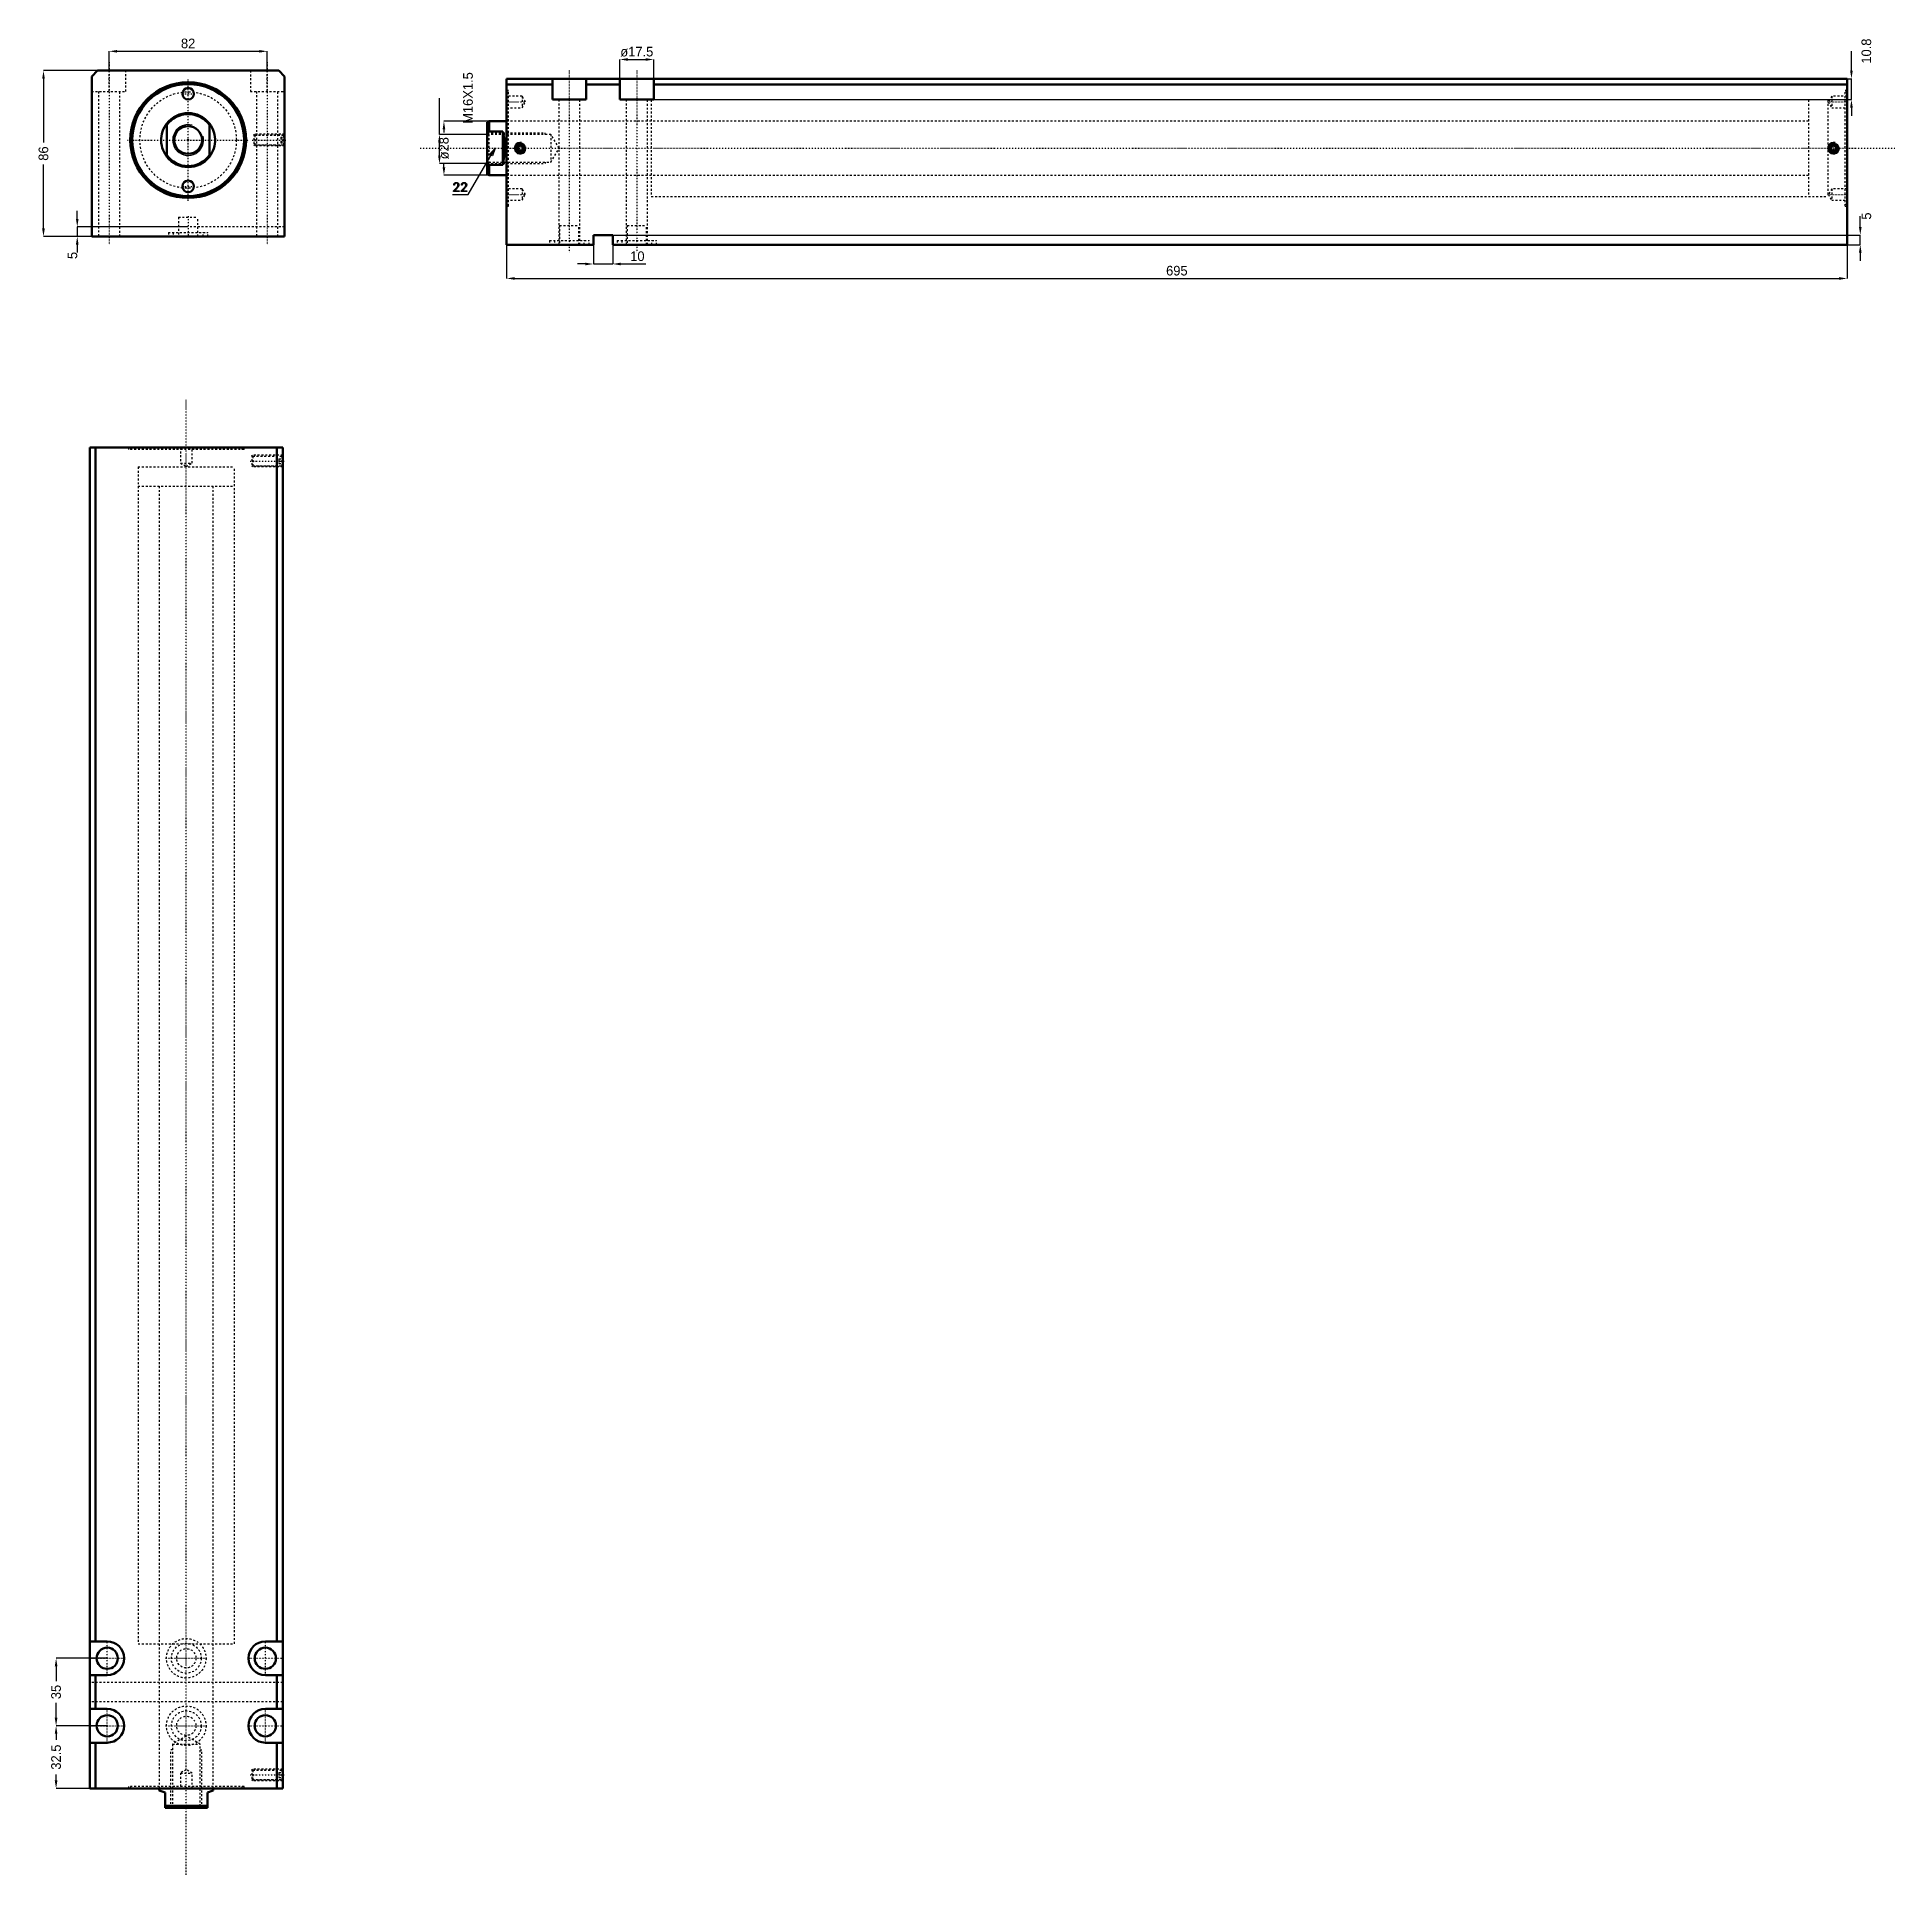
# Model space of a CAD drawing. Header units: millimetres. Extents: x -78 to 885, y -899 to 53.
import ezdxf

# ---------------------------------------------------------------- set-up
doc = ezdxf.new("R2010")
doc.units = ezdxf.units.MM
doc.linetypes.add('Center', pattern=[1.5, 0.45, -0.5, 0.05, -0.5])
doc.linetypes.add('Dashed', pattern=[2, 1, -1])
for name, color, linetype, lineweight in [('2d ConnectionPoints', 7, 'Continuous', 50), ('AM_0', 7, 'Continuous', 50), ('AM_5', 3, 'Continuous', 25), ('AM_7', 7, 'Center', 25), ('AM_9', 6, 'Dashed', 25)]:
    doc.layers.add(name, color=color, linetype=linetype, lineweight=lineweight)
doc.dimstyles.new('ISO-25', dxfattribs={"dimtxt": 2.5, "dimasz": 2.5, "dimexe": 1.25, "dimexo": 0.625, "dimtad": 1, "dimtxsty": 'Standard', "dimcen": 2.5, "dimadec": 0, "dimazin": 0, "dimtfac": 1, "dimtmove": 0, "dimatfit": 3, "dimfxl": 0, "dimarcsym": 0})

# ---------------------------------------------------------------- blocks, each defined once
blk = doc.blocks.new('1_JECX_MF_INLA_50_600_0_rod__0_in_JECX_MF_160_INLA_50_600_0__0')
at = {"layer": 'AM_0'}
for p, q in [((-11, -8.66), (-11, 8.66)), ((11, 8.66), (11, -8.66))]:
    blk.add_line(p, q, dxfattribs=at)
for points in [[(-11, 8.66), (-11.71, 7.67), (-12.34, 6.62), (-12.87, 5.52), (-13.3, 4.38), (-13.63, 3.2), (-13.86, 2), (-13.98, 0.78), (-13.99, -0.44), (-13.9, -1.65), (-13.7, -2.86), (-13.4, -4.04), (-13, -5.2), (-12.5, -6.31), (-11.9, -7.37), (-11.21, -8.38), (-11, -8.66)], [(11, -8.66), (11.71, -7.67), (12.34, -6.62), (12.87, -5.52), (13.3, -4.38), (13.63, -3.2), (13.86, -2), (13.98, -0.78), (13.99, 0.44), (13.9, 1.65), (13.7, 2.86), (13.4, 4.04), (13, 5.2), (12.5, 6.31), (11.9, 7.37), (11.21, 8.38), (11, 8.66)]]:
    blk.add_lwpolyline(points, dxfattribs=at)
blk.add_circle((0, 0), 7.19, dxfattribs=at)
for radius, start, end in [(14, 38.21321, 141.78679), (13.5, 35.43094, 144.56906), (13.5, 215.43094, 324.56906), (14, 218.21321, 321.78679)]:
    blk.add_arc((0, 0), radius, start, end, dxfattribs=at)
at = {"layer": 'AM_5'}
blk.add_arc((0, 0), 8, 75, 15, dxfattribs=at)
blk = doc.blocks.new('2_JECX_MF_EXLA_50_600_0_body__0_in_JECX_MF_160_INLA_50_600_0__0')
at = {"layer": 'AM_0'}
for p, q in [((-47, 36), (-50, 33)), ((-50, 33), (-50, -50)), ((47, 36), (-47, 36)), ((50, 33), (47, 36)), ((50, -50), (50, 33)), ((-50, -50), (50, -50))]:
    blk.add_line(p, q, dxfattribs=at)
for centre, radius in [((0, 0), 30), ((0, 0), 29), ((0, 24), 3), ((0, -24), 3)]:
    blk.add_circle(centre, radius, dxfattribs=at)
at = {"layer": 'AM_5', "linetype": 'Dashed'}
for p, q in [((50, 3), (34, 3)), ((50, -3), (34, -3))]:
    blk.add_line(p, q, dxfattribs=at)
at = {"layer": 'AM_7'}
for p, q in [((-41, 40.3), (-41, -54.3)), ((41, 40.3), (41, -54.3)), ((0, -31.5), (0, 31.5)), ((-3.15, 24), (3.15, 24)), ((-31.5, 0), (31.5, 0)), ((33.2, 0), (50.8, 0)), ((-3.15, -24), (3.15, -24)), ((0, -39.5), (0, -50.5))]:
    blk.add_line(p, q, dxfattribs=at)
at = {"layer": 'AM_9'}
for p, q in [((-41, 25.2), (-41, 36)), ((-32.25, 25.2), (-32.25, 36)), ((32.25, 36), (32.25, 25.2)), ((41, 25.2), (41, 36)), ((-50, 25.2), (-32.25, 25.2)), ((-46.5, 25.2), (-46.5, -50)), ((-35.5, -50), (-35.5, 25.2)), ((32.25, 25.2), (50, 25.2)), ((35.5, 25.2), (35.5, -50)), ((46.5, -50), (46.5, 25.2)), ((34.54, 2.46), (34, 3)), ((34, 3), (34, -3)), ((49.5, 2.4), (34, 2.4)), ((49.46, 2.46), (34.54, 2.46)), ((34.54, 2.46), (34.54, -2.46)), ((48, 1.44), (50, 1.44)), ((48, 1.44), (48, -1.44)), ((48, 0.72), (50, 0.72)), ((50, 3), (49.46, 2.46)), ((49.46, 2.46), (49.46, -2.46)), ((50, 1.9), (49.5, 2.4)), ((49.5, 2.4), (49.5, -2.4)), ((34, -2.4), (49.5, -2.4)), ((34, -3), (34.54, -2.46)), ((34.54, -2.46), (49.46, -2.46)), ((48, -0.72), (50, -0.72)), ((48, -1.44), (50, -1.44)), ((49.46, -2.46), (50, -3)), ((49.5, -2.4), (50, -1.9)), ((50, -45), (-50, -45)), ((-10.25, -47.9), (10.25, -47.9)), ((-10.25, -47.9), (-10.25, -50)), ((-7.75, -47.9), (-7.75, -50)), ((-5, -40), (5, -40)), ((-5, -40), (-5, -50)), ((5, -50), (5, -40)), ((7.75, -50), (7.75, -47.9)), ((10.25, -50), (10.25, -47.9))]:
    blk.add_line(p, q, dxfattribs=at)
blk.add_circle((0, 0), 25, dxfattribs=at)
blk = doc.blocks.new('*D3')
at = {"layer": 'AM_5', "color": 0, "lineweight": -2}
for p, q in [((-41, 36), (-41, 46)), ((-36.83, 46), (36.83, 46)), ((41, 36), (41, 46))]:
    blk.add_line(p, q, dxfattribs=at)
at = {"layer": 'AM_5', "color": 0}
for points in [[(-36.83, 46.69), (-36.83, 45.31), (-41, 46)], [(36.83, 45.31), (36.83, 46.69), (41, 46)]]:
    blk.add_solid(points, dxfattribs=at)
at = {"layer": 'Defpoints', "color": 0}
for p in [(41, 46), (-41, 36), (41, 36)]:
    blk.add_point(p, dxfattribs=at)
at = {"layer": 'AM_5', "color": 0, "insert": (0, 50.05), "char_height": 5, "attachment_point": 5}
blk.add_mtext('82', dxfattribs=at)
blk = doc.blocks.new('*D4')
at = {"layer": 'AM_5', "color": 0, "lineweight": -2}
for p, q in [((-47, 36), (-75, 36)), ((-75, 31.83), (-75, -1.28)), ((-75, -45.83), (-75, -12.72)), ((-50, -50), (-75, -50))]:
    blk.add_line(p, q, dxfattribs=at)
at = {"layer": 'AM_5', "color": 0}
for points in [[(-74.31, 31.83), (-75.69, 31.83), (-75, 36)], [(-75.69, -45.83), (-74.31, -45.83), (-75, -50)]]:
    blk.add_solid(points, dxfattribs=at)
at = {"layer": 'Defpoints', "color": 0}
for p in [(-47, 36), (-75, -50), (-50, -50)]:
    blk.add_point(p, dxfattribs=at)
at = {"layer": 'AM_5', "color": 0, "insert": (-75, -7), "char_height": 5, "attachment_point": 5, "rotation": 90}
blk.add_mtext('86', dxfattribs=at)
blk = doc.blocks.new('*D5')
at = {"layer": 'AM_5', "color": 0, "lineweight": -2}
for p, q in [((-57.5, -40.83), (-57.5, -36.67)), ((0, -45), (-57.5, -45)), ((-57.5, -45), (-57.5, -50)), ((-50, -50), (-57.5, -50)), ((-57.5, -54.17), (-57.5, -58.33))]:
    blk.add_line(p, q, dxfattribs=at)
at = {"layer": 'AM_5', "color": 0}
for points in [[(-58.19, -40.83), (-56.81, -40.83), (-57.5, -45)], [(-56.81, -54.17), (-58.19, -54.17), (-57.5, -50)]]:
    blk.add_solid(points, dxfattribs=at)
at = {"layer": 'Defpoints', "color": 0}
for p in [(0, -45), (-57.5, -50), (-50, -50)]:
    blk.add_point(p, dxfattribs=at)
at = {"layer": 'AM_5', "color": 0, "insert": (-60, -59.83), "char_height": 5, "attachment_point": 5, "rotation": 90}
blk.add_mtext('5', dxfattribs=at)
blk = doc.blocks.new('1_JECX_MF_INLA_50_600_0_rod__0_in_JECX_MF_160_INLA_50_600_0__4')
at = {"layer": 'AM_0'}
for p, q in [((-14, 0), (-14, -1.03)), ((14, -1.03), (14, 0)), ((-11, -2), (-14, -1.03)), ((-11, -10), (-11, -2)), ((-11, -9), (11, -9)), ((14, -1.03), (11, -2)), ((11, -2), (11, -10)), ((-11, -10), (11, -10))]:
    blk.add_line(p, q, dxfattribs=at)
at = {"layer": 'AM_5', "linetype": 'Dashed'}
for p, q in [((-8, -10), (-8, 20)), ((-7.19, 20), (-8, 20)), ((7.19, 20), (8, 20)), ((8, -10), (8, 20))]:
    blk.add_line(p, q, dxfattribs=at)
at = {"layer": 'AM_7'}
blk.add_line((0, -44.75), (0, 719.75), dxfattribs=at)
at = {"layer": 'AM_9'}
for p, q in [((-25, 685), (25, 685)), ((-25, 685), (-25, 675)), ((25, 675), (25, 685)), ((-25, 675), (25, 675)), ((-14, 675), (-14, 0)), ((14, 0), (14, 675)), ((0, 27.15), (-7.19, 23)), ((-7.19, 23), (7.19, 23)), ((-7.19, 23), (-7.19, -9.19)), ((7.19, 23), (0, 27.15)), ((7.19, -9.19), (7.19, 23)), ((-7.19, -9.19), (-8, -10)), ((-7.19, -9.19), (7.19, -9.19)), ((8, -10), (7.19, -9.19))]:
    blk.add_line(p, q, dxfattribs=at)
blk = doc.blocks.new('2_JECX_MF_EXLA_50_600_0_body__0_in_JECX_MF_160_INLA_50_600_0__4')
at = {"layer": 'AM_0'}
for p, q in [((50, 695), (-50, 695)), ((-50, 695), (-50, 0)), ((-47, 695), (-47, 76.25)), ((47, 695), (47, 76.25)), ((50, 695), (50, 0)), ((-41, 76.25), (-50, 76.25)), ((50, 76.25), (41, 76.25)), ((-50, 58.75), (-41, 58.75)), ((-47, 58.75), (-47, 41.25)), ((41, 58.75), (50, 58.75)), ((47, 58.75), (47, 41.25)), ((-41, 41.25), (-50, 41.25)), ((50, 41.25), (41, 41.25)), ((-50, 23.75), (-41, 23.75)), ((-47, 23.75), (-47, 0)), ((41, 23.75), (50, 23.75)), ((47, 23.75), (47, 0)), ((50, 0), (-50, 0))]:
    blk.add_line(p, q, dxfattribs=at)
for centre in [(-41, 67.5), (41, 67.5), (-41, 32.5), (41, 32.5)]:
    blk.add_circle(centre, 5.5, dxfattribs=at)
for centre, start, end in [((-41, 67.5), 270, 90), ((41, 67.5), 90, 270), ((-41, 32.5), 270, 90), ((41, 32.5), 90, 270)]:
    blk.add_arc(centre, 8.75, start, end, dxfattribs=at)
at = {"layer": 'AM_5', "linetype": 'Dashed'}
for p, q in [((50, 691), (34, 691)), ((50, 685), (34, 685)), ((50, 10), (34, 10)), ((50, 4), (34, 4))]:
    blk.add_line(p, q, dxfattribs=at)
at = {"layer": 'AM_7'}
for p, q in [((33.2, 688), (50.8, 688)), ((-50.1875, 67.5), (-31.8125, 67.5)), ((-41, 58.3125), (-41, 76.6875)), ((-10.7625, 67.5), (10.7625, 67.5)), ((31.8125, 67.5), (50.1875, 67.5)), ((41, 58.3125), (41, 76.6875)), ((-41, 23.3125), (-41, 41.6875)), ((41, 23.3125), (41, 41.6875)), ((-50.1875, 32.5), (-31.8125, 32.5)), ((-10.7625, 32.5), (10.7625, 32.5)), ((31.8125, 32.5), (50.1875, 32.5)), ((33.2, 7), (50.8, 7))]:
    blk.add_line(p, q, dxfattribs=at)
at = {"layer": 'AM_9'}
for p, q in [((-30, 695), (-30, 694)), ((30, 694), (-30, 694)), ((-29, 695), (-29, 694)), ((-3, 695), (-3, 687)), ((3, 687), (3, 695)), ((29, 694), (29, 695)), ((30, 694), (30, 695)), ((-25, 685), (25, 685)), ((-25, 685), (-25, 75)), ((-3, 687), (0, 685.2679)), ((-3, 687), (3, 687)), ((0, 685.2679), (3, 687)), ((25, 75), (25, 685)), ((34, 691), (34, 685)), ((34.5415, 690.4585), (34, 691)), ((49.5, 690.4), (34, 690.4)), ((34, 685.6), (49.5, 685.6)), ((34, 685), (34.5415, 685.5415)), ((49.4585, 690.4585), (34.5415, 690.4585)), ((34.5415, 690.4585), (34.5415, 685.5415)), ((34.5415, 685.5415), (49.4585, 685.5415)), ((48, 689.25), (50, 689.25)), ((48, 689.25), (48, 686.75)), ((48, 688), (50, 688)), ((48, 686.75), (50, 686.75)), ((50, 691), (49.4585, 690.4585)), ((49.4585, 690.4585), (49.4585, 685.5415)), ((49.4585, 685.5415), (50, 685)), ((49.5, 690.4), (49.5, 685.6)), ((50, 689.9), (49.5, 690.4)), ((49.5, 685.6), (50, 686.1)), ((-25, 75), (25, 75)), ((-14, 75), (-14, 0)), ((14, 0), (14, 75)), ((50, 55), (-50, 55)), ((50, 45), (-50, 45)), ((0, 9.7321), (-3, 8)), ((3, 8), (0, 9.7321)), ((34, 10), (34, 4)), ((34.5415, 9.4585), (34, 10)), ((50, 10), (49.4585, 9.4585)), ((30, 1), (-30, 1)), ((-30, 1), (-30, 0)), ((-29, 1), (-29, 0)), ((-3, 8), (3, 8)), ((-3, 8), (-3, 0)), ((3, 0), (3, 8)), ((29, 0), (29, 1)), ((30, 0), (30, 1)), ((49.5, 9.4), (34, 9.4)), ((34, 4.6), (49.5, 4.6)), ((34, 4), (34.5415, 4.5415)), ((49.4585, 9.4585), (34.5415, 9.4585)), ((34.5415, 9.4585), (34.5415, 4.5415)), ((34.5415, 4.5415), (49.4585, 4.5415)), ((48, 8.25), (50, 8.25)), ((48, 8.25), (48, 5.75)), ((48, 7), (50, 7)), ((48, 5.75), (50, 5.75)), ((49.4585, 9.4585), (49.4585, 4.5415)), ((49.4585, 4.5415), (50, 4)), ((50, 8.9), (49.5, 9.4)), ((49.5, 9.4), (49.5, 4.6)), ((49.5, 4.6), (50, 5.1))]:
    blk.add_line(p, q, dxfattribs=at)
for centre, radius in [((0, 67.5), 10.25), ((0, 67.5), 7.75), ((0, 67.5), 5), ((0, 32.5), 10.25), ((0, 32.5), 7.75), ((0, 32.5), 5)]:
    blk.add_circle(centre, radius, dxfattribs=at)
blk = doc.blocks.new('*D11')
at = {"layer": 'AM_5', "color": 0, "lineweight": -2}
for p, q in [((-41.96, -786.9), (-68.46, -786.9)), ((-68.46, -791.07), (-68.46, -798.74)), ((-68.46, -817.74), (-68.46, -810.07)), ((-41.96, -821.9), (-68.46, -821.9))]:
    blk.add_line(p, q, dxfattribs=at)
at = {"layer": 'AM_5', "color": 0}
for points in [[(-69.15, -791.07), (-67.77, -791.07), (-68.46, -786.9)], [(-69.15, -817.74), (-67.77, -817.74), (-68.46, -821.9)]]:
    blk.add_solid(points, dxfattribs=at)
at = {"layer": 'Defpoints', "color": 0}
for p in [(-68.46, -786.9), (-41.96, -786.9), (-41.96, -821.9)]:
    blk.add_point(p, dxfattribs=at)
at = {"layer": 'AM_5', "color": 0, "insert": (-68.46, -804.4), "char_height": 5, "attachment_point": 5, "rotation": 90}
blk.add_mtext('35', dxfattribs=at)
blk = doc.blocks.new('*D12')
at = {"layer": 'AM_5', "color": 0, "lineweight": -2}
for p, q in [((-41.96, -821.9), (-68.46, -821.9)), ((-68.46, -826.07), (-68.46, -829.15)), ((-68.46, -850.24), (-68.46, -847.15)), ((-50.96, -854.4), (-68.46, -854.4))]:
    blk.add_line(p, q, dxfattribs=at)
at = {"layer": 'AM_5', "color": 0}
for points in [[(-69.15, -826.07), (-67.77, -826.07), (-68.46, -821.9)], [(-69.15, -850.24), (-67.77, -850.24), (-68.46, -854.4)]]:
    blk.add_solid(points, dxfattribs=at)
at = {"layer": 'Defpoints', "color": 0}
for p in [(-41.96, -821.9), (-68.46, -854.4), (-50.96, -854.4)]:
    blk.add_point(p, dxfattribs=at)
at = {"layer": 'AM_5', "color": 0, "insert": (-68.46, -838.15), "char_height": 5, "attachment_point": 5, "rotation": 90}
blk.add_mtext('32.5', dxfattribs=at)
blk = doc.blocks.new('1_JECX_MF_INLA_50_600_0_rod__0_in_JECX_MF_160_INLA_50_600_0__2')
at = {"layer": 'AM_0'}
for p, q in [((-9, 14), (-10, 13.5)), ((-10, 13.5), (-10, -13.5)), ((0, 14), (-9, 14)), ((-9, 14), (-9, 8.66)), ((-9, 8.66), (-10, 7.83)), ((-2, 8.66), (-9, 8.66)), ((-2, 8.66), (-2, -8.66)), ((-9, -8.66), (-2, -8.66)), ((-9, -8.66), (-9, -14)), ((-10, -13.5), (-9, -14)), ((-9, -14), (0, -14))]:
    blk.add_line(p, q, dxfattribs=at)
for points in [[(-2, -8.66), (-1.77, -7.67), (-1.57, -6.62), (-1.39, -5.52), (-1.25, -4.38), (-1.15, -3.2), (-1.07, -2), (-1.03, -0.78), (-1.03, 0.44), (-1.06, 1.65), (-1.12, 2.86), (-1.22, 4.04), (-1.35, 5.2), (-1.51, 6.31), (-1.71, 7.37), (-1.93, 8.38), (-2, 8.66)], [(-10, -7.83), (-9.96, -7.86), (-9, -8.66)]]:
    blk.add_lwpolyline(points, dxfattribs=at)
at = {"layer": 'AM_5', "linetype": 'Dashed'}
for p, q in [((-10, 8), (20, 8)), ((20, 7.19), (20, 8)), ((-10, -8), (20, -8)), ((20, -7.19), (20, -8))]:
    blk.add_line(p, q, dxfattribs=at)
at = {"layer": 'AM_7'}
blk.add_line((-44.75, 0), (719.75, 0), dxfattribs=at)
at = {"layer": 'AM_9'}
for p, q in [((685, 25), (675, 25)), ((675, 25), (675, -25)), ((685, 25), (685, -25)), ((675, 14), (0, 14)), ((-9.19, 7.19), (-10, 8)), ((23, 7.19), (-9.19, 7.19)), ((-9.19, 7.19), (-9.19, -7.19)), ((27.15, 0), (23, 7.19)), ((23, 7.19), (23, -7.19)), ((23, -7.19), (27.15, 0)), ((-10, -8), (-9.19, -7.19)), ((-9.19, -7.19), (23, -7.19)), ((0, -14), (675, -14)), ((675, -25), (685, -25))]:
    blk.add_line(p, q, dxfattribs=at)
blk = doc.blocks.new('2_JECX_MF_EXLA_50_600_0_body__0_in_JECX_MF_160_INLA_50_600_0__2')
at = {"layer": 'AM_0'}
for p, q in [((0, -50), (0, 36)), ((695, 36), (0, 36)), ((23.75, 33), (0, 33)), ((23.75, 25.2), (23.75, 36)), ((41.25, 25.2), (41.25, 36)), ((58.75, 33), (41.25, 33)), ((58.75, 25.2), (58.75, 36)), ((76.25, 25.2), (76.25, 36)), ((695, 33), (76.25, 33)), ((695, -50), (695, 36)), ((23.75, 25.2), (41.25, 25.2)), ((58.75, 25.2), (76.25, 25.2)), ((7, 1.44), (5.75, 0.72)), ((5.75, 0.72), (5.75, -0.72)), ((8.25, 0.72), (7, 1.44)), ((8.25, -0.72), (8.25, 0.72)), ((688, 1.44), (686.75, 0.72)), ((686.75, 0.72), (686.75, -0.72)), ((689.25, 0.72), (688, 1.44)), ((689.25, -0.72), (689.25, 0.72)), ((5.75, -0.72), (7, -1.44)), ((7, -1.44), (8.25, -0.72)), ((686.75, -0.72), (688, -1.44)), ((688, -1.44), (689.25, -0.72)), ((55, -45), (45, -45)), ((45, -45), (45, -50)), ((55, -50), (55, -45)), ((45, -50), (0, -50)), ((695, -50), (55, -50))]:
    blk.add_line(p, q, dxfattribs=at)
for centre, radius in [((7, 0), 2.46), ((7, 0), 2.4), ((7, 0), 1.9), ((688, 0), 2.46), ((688, 0), 2.4), ((688, 0), 1.9)]:
    blk.add_circle(centre, radius, dxfattribs=at)
at = {"layer": 'AM_5'}
for centre in [(7, 0), (688, 0)]:
    blk.add_arc(centre, 3, 75, 15, dxfattribs=at)
at = {"layer": 'AM_7'}
for p, q in [((32.5, 40.3), (32.5, -54.3)), ((67.5, 40.3), (67.5, -54.3)), ((-0.49, 24), (10.22, 24)), ((684.78, 24), (695.49, 24)), ((7, -3.15), (7, 3.15)), ((688, -3.15), (688, 3.15)), ((-0.49, -24), (10.22, -24)), ((684.78, -24), (695.49, -24))]:
    blk.add_line(p, q, dxfattribs=at)
at = {"layer": 'AM_9'}
for p, q in [((1, 30), (0, 30)), ((1, 29), (0, 29)), ((1, -30), (1, 30)), ((694, -30), (694, 30)), ((695, 30), (694, 30)), ((695, 29), (694, 29)), ((8, 27), (0, 27)), ((0, 21), (8, 21)), ((9.73, 24), (8, 27)), ((8, 27), (8, 21)), ((8, 21), (9.73, 24)), ((27, 25.2), (27, -50)), ((38, -50), (38, 25.2)), ((62, 25.2), (62, -50)), ((73, -50), (73, 25.2)), ((685, 25), (75, 25)), ((75, 25), (75, -25)), ((685, 25), (685, -25)), ((687, 27), (685.27, 24)), ((685.27, 24), (687, 21)), ((695, 27), (687, 27)), ((687, 27), (687, 21)), ((687, 21), (695, 21)), ((75, 14), (0, 14)), ((0, -14), (75, -14)), ((8, -21), (0, -21)), ((0, -27), (8, -27)), ((9.73, -24), (8, -21)), ((8, -21), (8, -27)), ((8, -27), (9.73, -24)), ((75, -25), (685, -25)), ((687, -21), (685.27, -24)), ((685.27, -24), (687, -27)), ((695, -21), (687, -21)), ((687, -21), (687, -27)), ((687, -27), (695, -27)), ((0, -29), (1, -29)), ((0, -30), (1, -30)), ((694, -29), (695, -29)), ((694, -30), (695, -30)), ((22.25, -47.9), (42.75, -47.9)), ((22.25, -47.9), (22.25, -50)), ((24.75, -47.9), (24.75, -50)), ((27.5, -40), (37.5, -40)), ((27.5, -40), (27.5, -50)), ((37.5, -50), (37.5, -40)), ((40.25, -50), (40.25, -47.9)), ((42.75, -50), (42.75, -47.9)), ((57.25, -47.9), (77.75, -47.9)), ((57.25, -47.9), (57.25, -50)), ((59.75, -47.9), (59.75, -50)), ((62.5, -40), (72.5, -40)), ((62.5, -40), (62.5, -50)), ((72.5, -50), (72.5, -40)), ((75.25, -50), (75.25, -47.9)), ((77.75, -50), (77.75, -47.9))]:
    blk.add_line(p, q, dxfattribs=at)
blk = doc.blocks.new('*D23')
at = {"layer": 'AM_5', "color": 0, "lineweight": -2}
for p, q in [((223.87, 31.77), (223.87, 41.77)), ((228.04, 41.77), (237.21, 41.77)), ((241.37, 31.77), (241.37, 41.77))]:
    blk.add_line(p, q, dxfattribs=at)
at = {"layer": 'AM_5', "color": 0}
for points in [[(228.04, 42.46), (228.04, 41.07), (223.87, 41.77)], [(237.21, 42.46), (237.21, 41.07), (241.37, 41.77)]]:
    blk.add_solid(points, dxfattribs=at)
at = {"layer": 'Defpoints', "color": 0}
for p in [(241.37, 41.77), (223.87, 31.77), (241.37, 31.77)]:
    blk.add_point(p, dxfattribs=at)
at = {"layer": 'AM_5', "color": 0, "insert": (232.62, 45.77), "char_height": 5, "attachment_point": 5}
blk.add_mtext('ø17.5', dxfattribs=at)
blk = doc.blocks.new('*D24')
at = {"layer": 'AM_5', "color": 0, "lineweight": -2}
for p, q in [((862.37, 35.94), (862.37, 46.1)), ((241.37, 31.77), (862.37, 31.77)), ((862.37, 20.97), (862.37, 31.77)), ((241.37, 20.97), (862.37, 20.97)), ((862.37, 16.8), (862.37, 12.64))]:
    blk.add_line(p, q, dxfattribs=at)
at = {"layer": 'AM_5', "color": 0}
for points in [[(861.68, 35.94), (863.07, 35.94), (862.37, 31.77)], [(861.68, 16.8), (863.07, 16.8), (862.37, 20.97)]]:
    blk.add_solid(points, dxfattribs=at)
at = {"layer": 'Defpoints', "color": 0}
for p in [(241.37, 31.77), (862.37, 31.77), (241.37, 20.97)]:
    blk.add_point(p, dxfattribs=at)
at = {"layer": 'AM_5', "color": 0, "insert": (870.12, 46.1), "char_height": 5, "attachment_point": 5, "rotation": 90}
blk.add_mtext('10.8', dxfattribs=at)
blk = doc.blocks.new('*D25')
at = {"layer": 'AM_5', "color": 0, "lineweight": -2}
for p, q in [((165.12, -54.23), (165.12, -71.73)), ((860.12, -54.23), (860.12, -71.73)), ((169.29, -71.73), (855.96, -71.73))]:
    blk.add_line(p, q, dxfattribs=at)
at = {"layer": 'AM_5', "color": 0}
for points in [[(169.29, -71.04), (169.29, -72.43), (165.12, -71.73)], [(855.96, -71.04), (855.96, -72.43), (860.12, -71.73)]]:
    blk.add_solid(points, dxfattribs=at)
at = {"layer": 'Defpoints', "color": 0}
for p in [(165.12, -54.23), (860.12, -54.23), (860.12, -71.73)]:
    blk.add_point(p, dxfattribs=at)
at = {"layer": 'AM_5', "color": 0, "insert": (512.62, -67.73), "char_height": 5, "attachment_point": 5}
blk.add_mtext('695', dxfattribs=at)
blk = doc.blocks.new('*D26')
at = {"layer": 'AM_5', "color": 0, "lineweight": -2}
for p, q in [((156.12, 9.77), (132.62, 9.77)), ((132.62, 5.6), (132.62, 3.94)), ((132.62, -14.06), (132.62, -12.4)), ((156.12, -18.23), (132.62, -18.23))]:
    blk.add_line(p, q, dxfattribs=at)
at = {"layer": 'AM_5', "color": 0}
for points in [[(131.93, 5.6), (133.32, 5.6), (132.62, 9.77)], [(131.93, -14.06), (133.32, -14.06), (132.62, -18.23)]]:
    blk.add_solid(points, dxfattribs=at)
at = {"layer": 'Defpoints', "color": 0}
for p in [(132.62, 9.77), (156.12, 9.77), (156.12, -18.23)]:
    blk.add_point(p, dxfattribs=at)
at = {"layer": 'AM_5', "color": 0, "insert": (132.62, -4.23), "char_height": 5, "attachment_point": 5, "rotation": 90}
blk.add_mtext('ø28', dxfattribs=at)
blk = doc.blocks.new('*D27')
at = {"layer": 'AM_5', "color": 0, "lineweight": -2}
for p, q in [((210.12, -49.23), (210.12, -64.23)), ((220.12, -54.23), (220.12, -64.23)), ((205.96, -64.23), (201.79, -64.23)), ((210.12, -64.23), (220.12, -64.23)), ((224.29, -64.23), (237.34, -64.23))]:
    blk.add_line(p, q, dxfattribs=at)
at = {"layer": 'AM_5', "color": 0}
for points in [[(205.96, -63.54), (205.96, -64.93), (210.12, -64.23)], [(224.29, -63.54), (224.29, -64.93), (220.12, -64.23)]]:
    blk.add_solid(points, dxfattribs=at)
at = {"layer": 'Defpoints', "color": 0}
for p in [(210.12, -49.23), (220.12, -54.23), (220.12, -64.23)]:
    blk.add_point(p, dxfattribs=at)
at = {"layer": 'AM_5', "color": 0, "insert": (232.92, -60.23), "char_height": 5, "attachment_point": 5}
blk.add_mtext('10', dxfattribs=at)
blk = doc.blocks.new('*D28')
at = {"layer": 'AM_5', "color": 0, "lineweight": -2}
for p, q in [((866.96, -45.06), (866.96, -39.4)), ((210.12, -49.23), (866.96, -49.23)), ((220.12, -54.23), (866.96, -54.23)), ((866.96, -54.23), (866.96, -49.23)), ((866.96, -58.4), (866.96, -62.56))]:
    blk.add_line(p, q, dxfattribs=at)
at = {"layer": 'AM_5', "color": 0}
for points in [[(866.26, -45.06), (867.65, -45.06), (866.96, -49.23)], [(866.26, -58.4), (867.65, -58.4), (866.96, -54.23)]]:
    blk.add_solid(points, dxfattribs=at)
at = {"layer": 'Defpoints', "color": 0}
for p in [(210.12, -49.23), (220.12, -54.23), (866.96, -54.23)]:
    blk.add_point(p, dxfattribs=at)
at = {"layer": 'AM_5', "color": 0, "insert": (870.12, -39.4), "char_height": 5, "attachment_point": 5, "rotation": 90}
blk.add_mtext('5', dxfattribs=at)
blk = doc.blocks.new('*D29')
at = {"layer": 'AM_5', "color": 0, "lineweight": -2}
for p, q in [((130.29, 2.96), (130.29, 21.79)), ((155.93, 2.96), (130.29, 2.96)), ((130.29, -8.06), (130.29, -1.21)), ((155.12, -12.23), (130.29, -12.23))]:
    blk.add_line(p, q, dxfattribs=at)
at = {"layer": 'AM_5', "color": 0}
for points in [[(129.59, -1.21), (130.98, -1.21), (130.29, 2.96)], [(129.59, -8.06), (130.98, -8.06), (130.29, -12.23)]]:
    blk.add_solid(points, dxfattribs=at)
at = {"layer": 'Defpoints', "color": 0}
for p in [(155.93, 2.96), (130.29, -12.23), (155.12, -12.23)]:
    blk.add_point(p, dxfattribs=at)
at = {"layer": 'AM_5', "color": 0, "insert": (145.12, 21.79), "char_height": 5, "attachment_point": 5, "rotation": 90}
blk.add_mtext('M16X1.5', dxfattribs=at)

msp = doc.modelspace()

# ---------------------------------------------------------------- linework, layer by layer
at = {"layer": '2d ConnectionPoints'}
for p in [(0, 0), (165.122, -4.231), (-0.96, -854.405)]:
    msp.add_point(p, dxfattribs=at)
at = {"layer": 'AM_5'}
for p, q in [((145.122, -28.231), (159.122, -4.231)), ((137.122, -28.231), (145.122, -28.231))]:
    msp.add_line(p, q, dxfattribs=at)
for points in [[(159.122, -4.231), (157.743, -8.25), (156.303, -7.41), (159.122, -4.231)], [(137.769, -26.12), (137.769, -26.12), (137.983, -25.925), (138.288, -25.639), (138.288, -25.639), (138.574, -25.362), (138.754, -25.183), (138.754, -25.183), (138.926, -25.002), (139.173, -24.717), (139.173, -24.717), (139.406, -24.418), (139.553, -24.209), (139.553, -24.209), (139.683, -24.001), (139.824, -23.705), (139.824, -23.705), (139.9, -23.428), (139.914, -23.254), (139.914, -23.254), (139.91, -23.156), (139.887, -23.017), (139.887, -23.017), (139.843, -22.889), (139.804, -22.808), (139.804, -22.808), (139.756, -22.734), (139.672, -22.635), (139.672, -22.635), (139.574, -22.553), (139.5, -22.506), (139.5, -22.506), (139.421, -22.468), (139.295, -22.426), (139.295, -22.426), (139.16, -22.403), (139.066, -22.399), (139.066, -22.399), (138.962, -22.403), (138.814, -22.427), (138.814, -22.427), (138.677, -22.47), (138.591, -22.509), (138.591, -22.509), (138.512, -22.558), (138.406, -22.645), (138.406, -22.645), (138.317, -22.75), (138.266, -22.83), (138.266, -22.83), (138.224, -22.916), (138.179, -23.058), (138.179, -23.058), (138.154, -23.214), (138.149, -23.325), (137.662, -23.325), (137.662, -23.325), (137.669, -23.158), (137.709, -22.926), (137.709, -22.926), (137.783, -22.716), (137.85, -22.587), (137.85, -22.587), (137.931, -22.47), (138.072, -22.316), (138.072, -22.316), (138.236, -22.189), (138.359, -22.119), (138.359, -22.119), (138.49, -22.062), (138.696, -22), (138.696, -22), (138.914, -21.967), (139.066, -21.96), (139.066, -21.96), (139.208, -21.966), (139.414, -21.998), (139.414, -21.998), (139.612, -22.056), (139.739, -22.11), (139.739, -22.11), (139.858, -22.175), (140.019, -22.294), (140.019, -22.294), (140.158, -22.438), (140.238, -22.548), (140.238, -22.548), (140.305, -22.668), (140.378, -22.864), (140.378, -22.864), (140.417, -23.078), (140.424, -23.231), (140.424, -23.231), (140.413, -23.404), (140.355, -23.671), (140.355, -23.671), (140.248, -23.944), (140.148, -24.131), (140.148, -24.131), (140.034, -24.317), (139.849, -24.586), (139.849, -24.586), (139.647, -24.843), (139.503, -25.007), (139.503, -25.007), (139.348, -25.174), (139.088, -25.445), (139.088, -25.445), (138.795, -25.741), (138.582, -25.951), (138.237, -26.289), (140.564, -26.292), (140.564, -26.731), (137.597, -26.731), (137.597, -26.276), (137.769, -26.12)], [(141.769, -26.12), (141.769, -26.12), (141.983, -25.925), (142.288, -25.639), (142.288, -25.639), (142.574, -25.362), (142.754, -25.183), (142.754, -25.183), (142.926, -25.002), (143.173, -24.717), (143.173, -24.717), (143.406, -24.418), (143.553, -24.209), (143.553, -24.209), (143.683, -24.001), (143.824, -23.705), (143.824, -23.705), (143.9, -23.428), (143.914, -23.254), (143.914, -23.254), (143.91, -23.156), (143.887, -23.017), (143.887, -23.017), (143.843, -22.889), (143.804, -22.808), (143.804, -22.808), (143.756, -22.734), (143.672, -22.635), (143.672, -22.635), (143.574, -22.553), (143.5, -22.506), (143.5, -22.506), (143.421, -22.468), (143.295, -22.426), (143.295, -22.426), (143.16, -22.403), (143.066, -22.399), (143.066, -22.399), (142.962, -22.403), (142.814, -22.427), (142.814, -22.427), (142.677, -22.47), (142.591, -22.509), (142.591, -22.509), (142.512, -22.558), (142.406, -22.645), (142.406, -22.645), (142.317, -22.75), (142.266, -22.83), (142.266, -22.83), (142.224, -22.916), (142.179, -23.058), (142.179, -23.058), (142.154, -23.214), (142.149, -23.325), (141.662, -23.325), (141.662, -23.325), (141.669, -23.158), (141.709, -22.926), (141.709, -22.926), (141.783, -22.716), (141.85, -22.587), (141.85, -22.587), (141.931, -22.47), (142.072, -22.316), (142.072, -22.316), (142.236, -22.189), (142.359, -22.119), (142.359, -22.119), (142.49, -22.062), (142.696, -22), (142.696, -22), (142.914, -21.967), (143.066, -21.96), (143.066, -21.96), (143.208, -21.966), (143.414, -21.998), (143.414, -21.998), (143.612, -22.056), (143.739, -22.11), (143.739, -22.11), (143.858, -22.175), (144.019, -22.294), (144.019, -22.294), (144.158, -22.438), (144.238, -22.548), (144.238, -22.548), (144.305, -22.668), (144.378, -22.864), (144.378, -22.864), (144.417, -23.078), (144.424, -23.231), (144.424, -23.231), (144.413, -23.404), (144.355, -23.671), (144.355, -23.671), (144.248, -23.944), (144.148, -24.131), (144.148, -24.131), (144.034, -24.317), (143.849, -24.586), (143.849, -24.586), (143.647, -24.843), (143.503, -25.007), (143.503, -25.007), (143.348, -25.174), (143.088, -25.445), (143.088, -25.445), (142.795, -25.741), (142.582, -25.951), (142.237, -26.289), (144.564, -26.292), (144.564, -26.731), (141.597, -26.731), (141.597, -26.276), (141.769, -26.12)]]:
    msp.add_lwpolyline(points, dxfattribs=at)

# ---------------------------------------------------------------- block references
for name, p in [('2_JECX_MF_EXLA_50_600_0_body__0_in_JECX_MF_160_INLA_50_600_0__0', (0, 0)), ('2_JECX_MF_EXLA_50_600_0_body__0_in_JECX_MF_160_INLA_50_600_0__2', (165.122, -4.231)), ('1_JECX_MF_INLA_50_600_0_rod__0_in_JECX_MF_160_INLA_50_600_0__2', (165.122, -4.231)), ('1_JECX_MF_INLA_50_600_0_rod__0_in_JECX_MF_160_INLA_50_600_0__0', (0, 0)), ('1_JECX_MF_INLA_50_600_0_rod__0_in_JECX_MF_160_INLA_50_600_0__4', (-0.96, -854.405)), ('2_JECX_MF_EXLA_50_600_0_body__0_in_JECX_MF_160_INLA_50_600_0__4', (-0.96, -854.405))]:
    msp.add_blockref(name, p)

# ---------------------------------------------------------------- dimensions: what is measured, and where the dimension line sits
for base, p1, p2, text, picture, middle in [((41, 46), (-41, 36), (41, 36), '82', '*D3', (0, 46)), ((241.372, 41.769), (223.872, 31.769), (241.372, 31.769), 'ø17.5', '*D23', (232.622, 41.769)), ((860.122, -71.731), (165.122, -54.231), (860.122, -54.231), '695', '*D25', (512.622, -71.731)), ((220.122, -64.231), (210.122, -49.231), (220.122, -54.231), '10', '*D27', (232.922, -64.231))]:
    dim = msp.add_linear_dim(base=base, p1=p1, p2=p2, text=text, dimstyle='ISO-25', override={"dimtxt": 5, "dimasz": 4.166667, "dimexe": 0, "dimexo": 0, "dimgap": 1.5}, dxfattribs=at)
    dim.commit()
    dim.dimension.update_dxf_attribs({"geometry": picture, "text_midpoint": middle, "dimtype": 160})
for base, p1, p2, text, picture, middle in [((862.372, 31.769), (241.372, 20.969), (241.372, 31.769), '10.8', '*D24', (870.122, 46.102)), ((-75, -50), (-47, 36), (-50, -50), '86', '*D4', (-75, -7)), ((130.289, -12.231), (155.934, 2.957), (155.122, -12.231), 'M16X1.5', '*D29', (145.122, 21.79)), ((132.622, 9.769), (156.122, -18.231), (156.122, 9.769), 'ø28', '*D26', (132.622, -4.231)), ((-57.5, -50), (0, -45), (-50, -50), '5', '*D5', (-60, -59.833)), ((866.956, -54.231), (210.122, -49.231), (220.122, -54.231), '5', '*D28', (870.122, -39.398)), ((-68.46, -786.905), (-41.96, -821.905), (-41.96, -786.905), '35', '*D11', (-68.46, -804.405)), ((-68.46, -854.405), (-41.96, -821.905), (-50.96, -854.405), '32.5', '*D12', (-68.46, -838.155))]:
    dim = msp.add_linear_dim(base=base, p1=p1, p2=p2, angle=90, text=text, dimstyle='ISO-25', override={"dimtxt": 5, "dimasz": 4.166667, "dimexe": 0, "dimexo": 0, "dimgap": 1.5}, dxfattribs=at)
    dim.commit()
    dim.dimension.update_dxf_attribs({"geometry": picture, "text_midpoint": middle, "dimtype": 160, "text_rotation": 90})

doc.saveas('drawing.dxf')
